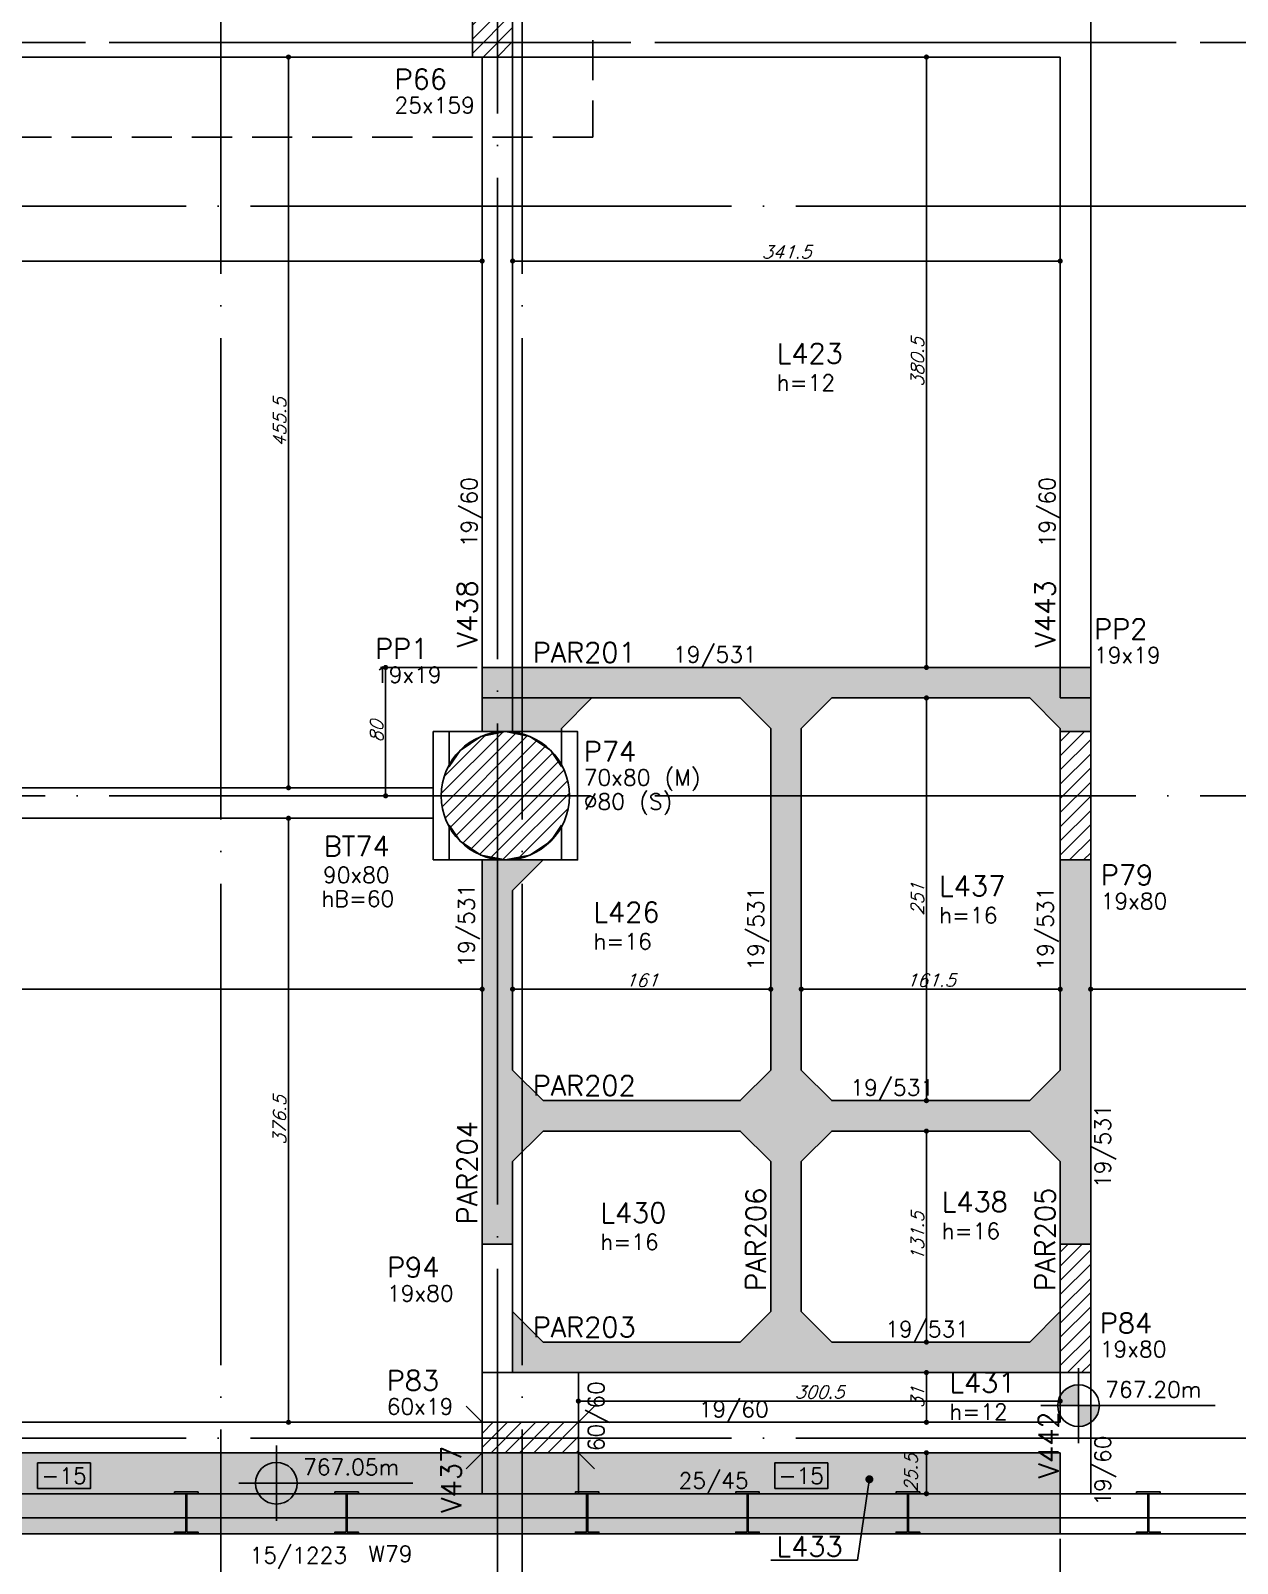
# Model space of a CAD drawing. Header units: millimetres. Extents: x -4122 to 5523, y -2094 to 2406.
# Drawn here: x 1939 to 2691, y -963 to -8 of the extents above; entities that cross this region are included whole.
import ezdxf
from ezdxf import colors
from ezdxf.entities.mleader import LeaderData, LeaderLine
from ezdxf.enums import TextEntityAlignment as Align
from ezdxf.math import Vec2, Vec3

# ---------------------------------------------------------------- set-up
doc = ezdxf.new("R2010")
doc.units = ezdxf.units.MM
doc.header["$LTSCALE"] = 50
doc.linetypes.add('DASHED', pattern=[0.75, 0.5, -0.25])
doc.linetypes.add('EIXO', pattern=[6.8, 6, -0.4, 0, -0.4])
for name, color, linetype in [('F-AUX-RED', 1, 'Continuous'), ('F-BLOCOS', 3, 'Continuous'), ('F-BLOCOS-DIM', 2, 'Continuous'), ('F-BLOCOS-NOME', 3, 'Continuous'), ('F-COTAS', 106, 'Continuous'), ('F-EIXO', 12, 'EIXO'), ('F-LAJES-DIM', 2, 'Continuous'), ('F-LAJES-NOME', 4, 'Continuous'), ('F-NÍVEL-PLANTA', 2, 'Continuous'), ('F-PARC-DIM', 2, 'Continuous'), ('F-PERFIL - W310x52', 4, 'Continuous'), ('F-PERFIL- W250x38.5', 4, 'Continuous'), ('F-PILARES-DIM', 172, 'Continuous'), ('F-PILARES-HACH', 174, 'Continuous'), ('F-PILARES-M', 170, 'Continuous'), ('F-PILARES-N', 170, 'Continuous'), ('F-PILARES-NASCE', 4, 'Continuous'), ('F-PILARES-NOME', 170, 'Continuous'), ('F-PILARES-S', 170, 'Continuous'), ('F-PILARES-V', 170, 'Continuous'), ('F-SOLIDO-VIGAS', 252, 'Continuous'), ('F-TEXTO', 6, 'Continuous'), ('F-VIGAS', 3, 'Continuous'), ('F-VIGAS-DIM', 2, 'Continuous'), ('F-VIGAS-NOME', 4, 'Continuous')]:
    doc.layers.add(name, color=color, linetype=linetype)
doc.layers.add('F-DESNIVEL-5', color=7, linetype='Continuous', true_color=0xadd6ff)
doc.styles.add('CP-TEXT-INCL', font='simplex.shx', dxfattribs={"oblique": 20})
doc.styles.add('MCP', font='simplex.shx')
doc.styles.add('ROMANS', font='simplex.shx')
doc.styles.get("Standard").update_dxf_attribs({"font": 'txt.shx'})
doc.dimstyles.new('CP-COTAS-50', dxfattribs={"dimscale": 0.64, "dimtxt": 12.5, "dimasz": 5, "dimexe": 5, "dimexo": 5, "dimgap": 2.5, "dimtad": 1, "dimdec": 1, "dimdsep": 46, "dimtxsty": 'CP-TEXT-INCL', "dimblk1": 'DOT', "dimblk2": 'DOT', "dimsah": 1, "dimcen": 9, "dimclrd": 256, "dimclre": 256, "dimclrt": 256, "dimadec": 0, "dimazin": 0, "dimtfac": 1, "dimtdec": 1, "dimtmove": 2, "dimatfit": 3, "dimldrblk": 'DOT', "dimfxl": 0, "dimtolj": 1, "dimarcsym": 0})
pattern_1 = [(45, (0, 0), (-4.419417, 4.419417), [])]

# ---------------------------------------------------------------- blocks, each defined once
blk = doc.blocks.new('*U26')
at = {"layer": 'F-EIXO'}
blk.add_line((0, 0), (7397, 0), dxfattribs=at)
at = {"layer": 'F-TEXTO', "style": 'ROMANS'}
blk.add_attdef('EIXO', text='', height=17.5, dxfattribs=at).set_placement((-28.2072, 0), align=Align.MIDDLE_CENTER)
blk = doc.blocks.new('*U32')
at = {"layer": 'F-EIXO'}
blk.add_line((0, 0), (7484.954, 0), dxfattribs=at)
at = {"layer": 'F-TEXTO', "style": 'ROMANS'}
blk.add_attdef('EIXO', text='', height=17.5, dxfattribs=at).set_placement((-28.2072, 0), align=Align.MIDDLE_CENTER)
blk = doc.blocks.new('*U34')
at = {"layer": 'F-EIXO'}
blk.add_line((0, 0), (0, -3377.88), dxfattribs=at)
at = {"layer": 'F-TEXTO', "style": 'ROMANS'}
blk.add_attdef('EIXO', text='', height=17.5, rotation=360, dxfattribs=at).set_placement((0, 28.21), align=Align.MIDDLE_CENTER)
blk = doc.blocks.new('*U30')
at = {"layer": 'F-EIXO'}
blk.add_line((0, 0), (0, -3477.88), dxfattribs=at)
at = {"layer": 'F-TEXTO', "style": 'ROMANS'}
blk.add_attdef('EIXO', text='', height=17.5, rotation=360, dxfattribs=at).set_placement((0, 28.21), align=Align.MIDDLE_CENTER)
blk = doc.blocks.new('_DOT')
at = {"color": 0, "linetype": 'ByBlock'}
blk.add_line((-0.5, 0), (-1, 0), dxfattribs=at)
at = {"color": 0, "linetype": 'ByBlock', "const_width": 0.5}
blk.add_lwpolyline([(-0.25, 0, 1), (0.25, 0, 1)], format="xyb", close=True, dxfattribs=at)
blk = doc.blocks.new('*D55')
at = {"layer": 'DEFPOINTS', "color": 0, "linetype": 'Continuous', "transparency": 16777216}
for p in [(3268.5, -944.5), (741.5, -1374.5), (3268.5, -1512.87)]:
    blk.add_point(p, dxfattribs=at)
at = {"layer": 'F-COTAS', "linetype": 'Continuous', "lineweight": -2, "transparency": 16777216}
for p, q in [((3268.5, -947.7), (3268.5, -1516.07)), ((741.5, -1377.7), (741.5, -1516.07)), ((744.7, -1512.87), (3265.3, -1512.87))]:
    blk.add_line(p, q, dxfattribs=at)
at = {"layer": 'F-COTAS', "linetype": 'Continuous', "lineweight": -2, "transparency": 16777216, "xscale": 3.2, "yscale": 3.2, "zscale": 3.2, "rotation": 180}
blk.add_blockref('_DOT', (741.5, -1512.87), dxfattribs=at)
at = {"layer": 'F-COTAS', "linetype": 'Continuous', "lineweight": -2, "transparency": 16777216, "xscale": 3.2, "yscale": 3.2, "zscale": 3.2}
blk.add_blockref('_DOT', (3268.5, -1512.87), dxfattribs=at)
at = {"layer": 'F-COTAS', "linetype": 'Continuous', "transparency": 16777216, "insert": (2005, -1507.27), "char_height": 8, "attachment_point": 5, "style": 'CP-TEXT-INCL'}
blk.add_mtext('\\A1;2527', dxfattribs=at)
blk = doc.blocks.new('*U19')
at = {"layer": 'F-VIGAS-DIM', "color": 1}
blk.add_lwpolyline([(0, 0), (33, 0), (33, 16), (0, 16)], close=True, dxfattribs=at)
at = {"layer": 'F-VIGAS-DIM', "style": 'MCP'}
blk.add_attdef('DIM', text='', height=10, dxfattribs=at).set_placement((16.5, 8), align=Align.MIDDLE_CENTER)
blk = doc.blocks.new('*D219')
at = {"layer": 'DEFPOINTS', "color": 0, "transparency": 16777216}
for p in [(3249.5, -605.03), (2600, -613.1), (3249.5, -613.1)]:
    blk.add_point(p, dxfattribs=at)
at = {"layer": 'F-COTAS', "lineweight": -2, "transparency": 16777216}
for p, q in [((2600, -609.9), (2600, -601.83)), ((3249.5, -609.9), (3249.5, -601.83)), ((2603.2, -605.03), (3246.3, -605.03))]:
    blk.add_line(p, q, dxfattribs=at)
at = {"layer": 'F-COTAS', "lineweight": -2, "transparency": 16777216, "xscale": 3.2, "yscale": 3.2, "zscale": 3.2, "rotation": 180}
blk.add_blockref('_DOT', (2600, -605.03), dxfattribs=at)
at = {"layer": 'F-COTAS', "lineweight": -2, "transparency": 16777216, "xscale": 3.2, "yscale": 3.2, "zscale": 3.2}
blk.add_blockref('_DOT', (3249.5, -605.03), dxfattribs=at)
at = {"layer": 'F-COTAS', "transparency": 16777216, "insert": (2924.75, -599.43), "char_height": 8, "attachment_point": 5, "style": 'CP-TEXT-INCL'}
blk.add_mtext('\\A1;649.5', dxfattribs=at)
blk = doc.blocks.new('*D220')
at = {"layer": 'DEFPOINTS', "color": 0, "transparency": 16777216}
for p in [(2581, -605.03), (2419.5, -622.22), (2581, -622.22)]:
    blk.add_point(p, dxfattribs=at)
at = {"layer": 'F-COTAS', "lineweight": -2, "transparency": 16777216}
for p, q in [((2419.5, -619.02), (2419.5, -601.83)), ((2581, -619.02), (2581, -601.83)), ((2422.7, -605.03), (2577.8, -605.03))]:
    blk.add_line(p, q, dxfattribs=at)
at = {"layer": 'F-COTAS', "lineweight": -2, "transparency": 16777216, "xscale": 3.2, "yscale": 3.2, "zscale": 3.2, "rotation": 180}
blk.add_blockref('_DOT', (2419.5, -605.03), dxfattribs=at)
at = {"layer": 'F-COTAS', "lineweight": -2, "transparency": 16777216, "xscale": 3.2, "yscale": 3.2, "zscale": 3.2}
blk.add_blockref('_DOT', (2581, -605.03), dxfattribs=at)
at = {"layer": 'F-COTAS', "transparency": 16777216, "insert": (2500.25, -599.43), "char_height": 8, "attachment_point": 5, "style": 'CP-TEXT-INCL'}
blk.add_mtext('\\A1;161.5', dxfattribs=at)
blk = doc.blocks.new('*D221')
at = {"layer": 'DEFPOINTS', "color": 0, "transparency": 16777216}
for p in [(2400.5, -605.03), (2239.5, -621.02), (2400.5, -621.02)]:
    blk.add_point(p, dxfattribs=at)
at = {"layer": 'F-COTAS', "lineweight": -2, "transparency": 16777216}
for p, q in [((2239.5, -617.82), (2239.5, -601.83)), ((2400.5, -617.82), (2400.5, -601.83)), ((2242.7, -605.03), (2397.3, -605.03))]:
    blk.add_line(p, q, dxfattribs=at)
at = {"layer": 'F-COTAS', "lineweight": -2, "transparency": 16777216, "xscale": 3.2, "yscale": 3.2, "zscale": 3.2, "rotation": 180}
blk.add_blockref('_DOT', (2239.5, -605.03), dxfattribs=at)
at = {"layer": 'F-COTAS', "lineweight": -2, "transparency": 16777216, "xscale": 3.2, "yscale": 3.2, "zscale": 3.2}
blk.add_blockref('_DOT', (2400.5, -605.03), dxfattribs=at)
at = {"layer": 'F-COTAS', "transparency": 16777216, "insert": (2320, -599.43), "char_height": 8, "attachment_point": 5, "style": 'CP-TEXT-INCL'}
blk.add_mtext('\\A1;161', dxfattribs=at)
blk = doc.blocks.new('*D222')
at = {"layer": 'DEFPOINTS', "color": 0, "transparency": 16777216}
for p in [(1514, -592.66), (2220.5, -592.66), (2220.5, -605.03)]:
    blk.add_point(p, dxfattribs=at)
at = {"layer": 'F-COTAS', "lineweight": -2, "transparency": 16777216}
for p, q in [((1514, -595.86), (1514, -608.23)), ((2220.5, -595.86), (2220.5, -608.23)), ((1517.2, -605.03), (2217.3, -605.03))]:
    blk.add_line(p, q, dxfattribs=at)
at = {"layer": 'F-COTAS', "lineweight": -2, "transparency": 16777216, "xscale": 3.2, "yscale": 3.2, "zscale": 3.2, "rotation": 180}
blk.add_blockref('_DOT', (1514, -605.03), dxfattribs=at)
at = {"layer": 'F-COTAS', "lineweight": -2, "transparency": 16777216, "xscale": 3.2, "yscale": 3.2, "zscale": 3.2}
blk.add_blockref('_DOT', (2220.5, -605.03), dxfattribs=at)
at = {"layer": 'F-COTAS', "transparency": 16777216, "insert": (1867.25, -599.43), "char_height": 8, "attachment_point": 5, "style": 'CP-TEXT-INCL'}
blk.add_mtext('\\A1;706.5', dxfattribs=at)
blk = doc.blocks.new('*D245')
at = {"layer": 'DEFPOINTS', "color": 0, "transparency": 16777216}
for p in [(2497.56, -24), (2527.96, -24), (2527.96, -404.5)]:
    blk.add_point(p, dxfattribs=at)
at = {"layer": 'F-COTAS', "lineweight": -2, "transparency": 16777216}
for p, q in [((2524.76, -24), (2494.36, -24)), ((2497.56, -401.3), (2497.56, -27.2)), ((2524.76, -404.5), (2494.36, -404.5))]:
    blk.add_line(p, q, dxfattribs=at)
at = {"layer": 'F-COTAS', "lineweight": -2, "transparency": 16777216, "xscale": 3.2, "yscale": 3.2, "zscale": 3.2}
for p, rotation in [((2497.56, -24), 90), ((2497.56, -404.5), 270)]:
    blk.add_blockref('_DOT', p, dxfattribs=dict(at, rotation=rotation))
at = {"layer": 'F-COTAS', "transparency": 16777216, "insert": (2491.96, -214.25), "char_height": 8, "attachment_point": 5, "rotation": 90, "style": 'CP-TEXT-INCL'}
blk.add_mtext('\\A1;380.5', dxfattribs=at)
blk = doc.blocks.new('*D246')
at = {"layer": 'DEFPOINTS', "color": 0, "transparency": 16777216}
for p in [(2497.56, -423.5), (2512.73, -423.5), (2512.73, -674.5)]:
    blk.add_point(p, dxfattribs=at)
at = {"layer": 'F-COTAS', "lineweight": -2, "transparency": 16777216}
for p, q in [((2509.53, -423.5), (2494.36, -423.5)), ((2497.56, -671.3), (2497.56, -426.7)), ((2509.53, -674.5), (2494.36, -674.5))]:
    blk.add_line(p, q, dxfattribs=at)
at = {"layer": 'F-COTAS', "lineweight": -2, "transparency": 16777216, "xscale": 3.2, "yscale": 3.2, "zscale": 3.2}
for p, rotation in [((2497.56, -423.5), 90), ((2497.56, -674.5), 270)]:
    blk.add_blockref('_DOT', p, dxfattribs=dict(at, rotation=rotation))
at = {"layer": 'F-COTAS', "transparency": 16777216, "insert": (2491.96, -549), "char_height": 8, "attachment_point": 5, "rotation": 90, "style": 'CP-TEXT-INCL'}
blk.add_mtext('\\A1;251', dxfattribs=at)
blk = doc.blocks.new('*D247')
at = {"layer": 'DEFPOINTS', "color": 0, "transparency": 16777216}
for p in [(2469.45, -693.5), (2469.45, -825), (2497.56, -825)]:
    blk.add_point(p, dxfattribs=at)
at = {"layer": 'F-COTAS', "lineweight": -2, "transparency": 16777216}
for p, q in [((2472.65, -693.5), (2500.76, -693.5)), ((2497.56, -696.7), (2497.56, -821.8)), ((2472.65, -825), (2500.76, -825))]:
    blk.add_line(p, q, dxfattribs=at)
at = {"layer": 'F-COTAS', "lineweight": -2, "transparency": 16777216, "xscale": 3.2, "yscale": 3.2, "zscale": 3.2}
for p, rotation in [((2497.56, -693.5), 90), ((2497.56, -825), 270)]:
    blk.add_blockref('_DOT', p, dxfattribs=dict(at, rotation=rotation))
at = {"layer": 'F-COTAS', "transparency": 16777216, "insert": (2491.96, -759.25), "char_height": 8, "attachment_point": 5, "rotation": 90, "style": 'CP-TEXT-INCL'}
blk.add_mtext('\\A1;131.5', dxfattribs=at)
blk = doc.blocks.new('*D248')
at = {"layer": 'DEFPOINTS', "color": 0, "transparency": 16777216}
for p in [(2581, -151.15), (2239.5, -155.53), (2581, -164.92)]:
    blk.add_point(p, dxfattribs=at)
at = {"layer": 'F-COTAS', "lineweight": -2, "transparency": 16777216}
for p, q in [((2239.5, -152.33), (2239.5, -147.95)), ((2242.7, -151.15), (2577.8, -151.15)), ((2581, -161.72), (2581, -147.95))]:
    blk.add_line(p, q, dxfattribs=at)
at = {"layer": 'F-COTAS', "lineweight": -2, "transparency": 16777216, "xscale": 3.2, "yscale": 3.2, "zscale": 3.2, "rotation": 180}
blk.add_blockref('_DOT', (2239.5, -151.15), dxfattribs=at)
at = {"layer": 'F-COTAS', "lineweight": -2, "transparency": 16777216, "xscale": 3.2, "yscale": 3.2, "zscale": 3.2}
blk.add_blockref('_DOT', (2581, -151.15), dxfattribs=at)
at = {"layer": 'F-COTAS', "transparency": 16777216, "insert": (2410.25, -145.55), "char_height": 8, "attachment_point": 5, "style": 'CP-TEXT-INCL'}
blk.add_mtext('\\A1;341.5', dxfattribs=at)
blk = doc.blocks.new('*D249')
at = {"layer": 'DEFPOINTS', "color": 0, "transparency": 16777216}
for p in [(1514, -151.15), (1514, -151.15), (2220.5, -151.15)]:
    blk.add_point(p, dxfattribs=at)
at = {"layer": 'F-COTAS', "lineweight": -2, "transparency": 16777216}
blk.add_line((2217.3, -151.15), (1517.2, -151.15), dxfattribs=at)
at = {"layer": 'F-COTAS', "lineweight": -2, "transparency": 16777216, "xscale": 3.2, "yscale": 3.2, "zscale": 3.2, "rotation": 180}
blk.add_blockref('_DOT', (1514, -151.15), dxfattribs=at)
at = {"layer": 'F-COTAS', "lineweight": -2, "transparency": 16777216, "xscale": 3.2, "yscale": 3.2, "zscale": 3.2}
blk.add_blockref('_DOT', (2220.5, -151.15), dxfattribs=at)
at = {"layer": 'F-COTAS', "transparency": 16777216, "insert": (1867.25, -145.55), "char_height": 8, "attachment_point": 5, "style": 'CP-TEXT-INCL'}
blk.add_mtext('\\A1;706.5', dxfattribs=at)
blk = doc.blocks.new('*D256')
at = {"layer": 'DEFPOINTS', "color": 0, "transparency": 16777216}
for p in [(2510.88, -844), (2497.56, -875), (2510.88, -875)]:
    blk.add_point(p, dxfattribs=at)
at = {"layer": 'F-COTAS', "lineweight": -2, "transparency": 16777216}
for p, q in [((2507.68, -844), (2494.36, -844)), ((2497.56, -847.2), (2497.56, -871.8)), ((2507.68, -875), (2494.36, -875))]:
    blk.add_line(p, q, dxfattribs=at)
at = {"layer": 'F-COTAS', "lineweight": -2, "transparency": 16777216, "xscale": 3.2, "yscale": 3.2, "zscale": 3.2}
for p, rotation in [((2497.56, -844), 90), ((2497.56, -875), 270)]:
    blk.add_blockref('_DOT', p, dxfattribs=dict(at, rotation=rotation))
at = {"layer": 'F-COTAS', "transparency": 16777216, "insert": (2491.96, -859.5), "char_height": 8, "attachment_point": 5, "rotation": 90, "style": 'CP-TEXT-INCL'}
blk.add_mtext('\\A1;31', dxfattribs=at)
blk = doc.blocks.new('*D257')
at = {"layer": 'DEFPOINTS', "color": 0, "transparency": 16777216}
for p in [(2280.5, -859.5), (2581, -859.5), (2581, -861.8)]:
    blk.add_point(p, dxfattribs=at)
at = {"layer": 'F-COTAS', "lineweight": -2, "transparency": 16777216}
for p, q in [((2280.5, -862.7), (2280.5, -865)), ((2283.7, -861.8), (2577.8, -861.8)), ((2581, -862.7), (2581, -865))]:
    blk.add_line(p, q, dxfattribs=at)
at = {"layer": 'F-COTAS', "lineweight": -2, "transparency": 16777216, "xscale": 3.2, "yscale": 3.2, "zscale": 3.2, "rotation": 180}
blk.add_blockref('_DOT', (2280.5, -861.8), dxfattribs=at)
at = {"layer": 'F-COTAS', "lineweight": -2, "transparency": 16777216, "xscale": 3.2, "yscale": 3.2, "zscale": 3.2}
blk.add_blockref('_DOT', (2581, -861.8), dxfattribs=at)
at = {"layer": 'F-COTAS', "transparency": 16777216, "insert": (2430.75, -856.2), "char_height": 8, "attachment_point": 5, "style": 'CP-TEXT-INCL'}
blk.add_mtext('\\A1;300.5', dxfattribs=at)
blk = doc.blocks.new('*D258')
at = {"layer": 'DEFPOINTS', "color": 0, "transparency": 16777216}
for p in [(2497.56, -894), (2501.73, -894), (2501.73, -919.5)]:
    blk.add_point(p, dxfattribs=at)
at = {"layer": 'F-COTAS', "lineweight": -2, "transparency": 16777216}
for p, q in [((2498.53, -894), (2494.36, -894)), ((2497.56, -916.3), (2497.56, -897.2)), ((2498.53, -919.5), (2494.36, -919.5))]:
    blk.add_line(p, q, dxfattribs=at)
at = {"layer": 'F-COTAS', "lineweight": -2, "transparency": 16777216, "xscale": 3.2, "yscale": 3.2, "zscale": 3.2}
for p, rotation in [((2497.56, -894), 90), ((2497.56, -919.5), 270)]:
    blk.add_blockref('_DOT', p, dxfattribs=dict(at, rotation=rotation))
at = {"layer": 'F-COTAS', "transparency": 16777216, "insert": (2487.96, -906.75), "char_height": 8, "attachment_point": 5, "rotation": 90, "style": 'CP-TEXT-INCL'}
blk.add_mtext('\\A1;25.5', dxfattribs=at)
blk = doc.blocks.new('*D324')
at = {"layer": 'DEFPOINTS', "color": 0, "transparency": 16777216}
for p in [(2160.29, -404.5), (2220.5, -404.5), (2180.18, -484.5)]:
    blk.add_point(p, dxfattribs=at)
at = {"layer": 'F-COTAS', "lineweight": -2, "transparency": 16777216}
for p, q in [((2217.3, -404.5), (2157.09, -404.5)), ((2160.29, -481.3), (2160.29, -407.7)), ((2176.98, -484.5), (2157.09, -484.5))]:
    blk.add_line(p, q, dxfattribs=at)
at = {"layer": 'F-COTAS', "lineweight": -2, "transparency": 16777216, "xscale": 3.2, "yscale": 3.2, "zscale": 3.2}
for p, rotation in [((2160.29, -404.5), 90), ((2160.29, -484.5), 270)]:
    blk.add_blockref('_DOT', p, dxfattribs=dict(at, rotation=rotation))
at = {"layer": 'F-COTAS', "transparency": 16777216, "insert": (2154.69, -444.5), "char_height": 8, "attachment_point": 5, "rotation": 90, "style": 'CP-TEXT-INCL'}
blk.add_mtext('\\A1;80', dxfattribs=at)
blk = doc.blocks.new('*D327')
at = {"layer": 'DEFPOINTS', "color": 0, "transparency": 16777216}
for p in [(2099.74, -24), (2126.9, -24), (2123.42, -479.5)]:
    blk.add_point(p, dxfattribs=at)
at = {"layer": 'F-COTAS', "lineweight": -2, "transparency": 16777216}
for p, q in [((2123.7, -24), (2096.54, -24)), ((2099.74, -476.3), (2099.74, -27.2)), ((2120.22, -479.5), (2096.54, -479.5))]:
    blk.add_line(p, q, dxfattribs=at)
at = {"layer": 'F-COTAS', "lineweight": -2, "transparency": 16777216, "xscale": 3.2, "yscale": 3.2, "zscale": 3.2}
for p, rotation in [((2099.74, -24), 90), ((2099.74, -479.5), 270)]:
    blk.add_blockref('_DOT', p, dxfattribs=dict(at, rotation=rotation))
at = {"layer": 'F-COTAS', "transparency": 16777216, "insert": (2094.14, -251.75), "char_height": 8, "attachment_point": 5, "rotation": 90, "style": 'CP-TEXT-INCL'}
blk.add_mtext('\\A1;455.5', dxfattribs=at)
blk = doc.blocks.new('*D328')
at = {"layer": 'DEFPOINTS', "color": 0, "transparency": 16777216}
for p in [(2091.3, -498.5), (2099.74, -498.5), (2091.3, -875)]:
    blk.add_point(p, dxfattribs=at)
at = {"layer": 'F-COTAS', "lineweight": -2, "transparency": 16777216}
for p, q in [((2094.5, -498.5), (2102.94, -498.5)), ((2099.74, -871.8), (2099.74, -501.7)), ((2094.5, -875), (2102.94, -875))]:
    blk.add_line(p, q, dxfattribs=at)
at = {"layer": 'F-COTAS', "lineweight": -2, "transparency": 16777216, "xscale": 3.2, "yscale": 3.2, "zscale": 3.2}
for p, rotation in [((2099.74, -498.5), 90), ((2099.74, -875), 270)]:
    blk.add_blockref('_DOT', p, dxfattribs=dict(at, rotation=rotation))
at = {"layer": 'F-COTAS', "transparency": 16777216, "insert": (2094.14, -686.75), "char_height": 8, "attachment_point": 5, "rotation": 90, "style": 'CP-TEXT-INCL'}
blk.add_mtext('\\A1;376.5', dxfattribs=at)
blk = doc.blocks.new('A$C44D756D9')
at = {"layer": 'F-PERFIL- W250x38.5', "linetype": 'Continuous'}
for points in [[(5368.35, -2434.09), (5353.65, -2434.09), (5353.65, -2432.97), (5360.67, -2432.97), (5360.67, -2409.01), (5353.65, -2409.01), (5353.65, -2407.89), (5368.35, -2407.89), (5368.35, -2409.01), (5361.33, -2409.01), (5361.33, -2432.97), (5368.35, -2432.97)], [(5468.35, -2434.09), (5453.65, -2434.09), (5453.65, -2432.97), (5460.67, -2432.97), (5460.67, -2409.01), (5453.65, -2409.01), (5453.65, -2407.89), (5468.35, -2407.89), (5468.35, -2409.01), (5461.33, -2409.01), (5461.33, -2432.97), (5468.35, -2432.97)], [(5618.35, -2434.09), (5603.65, -2434.09), (5603.65, -2432.97), (5610.67, -2432.97), (5610.67, -2409.01), (5603.65, -2409.01), (5603.65, -2407.89), (5618.35, -2407.89), (5618.35, -2409.01), (5611.33, -2409.01), (5611.33, -2432.97), (5618.35, -2432.97)], [(5718.35, -2434.09), (5703.65, -2434.09), (5703.65, -2432.97), (5710.67, -2432.97), (5710.67, -2409.01), (5703.65, -2409.01), (5703.65, -2407.89), (5718.35, -2407.89), (5718.35, -2409.01), (5711.33, -2409.01), (5711.33, -2432.97), (5718.35, -2432.97)], [(5818.35, -2434.09), (5803.65, -2434.09), (5803.65, -2432.97), (5810.67, -2432.97), (5810.67, -2409.01), (5803.65, -2409.01), (5803.65, -2407.89), (5818.35, -2407.89), (5818.35, -2409.01), (5811.33, -2409.01), (5811.33, -2432.97), (5818.35, -2432.97)], [(5968.35, -2434.09), (5953.65, -2434.09), (5953.65, -2432.97), (5960.67, -2432.97), (5960.67, -2409.01), (5953.65, -2409.01), (5953.65, -2407.89), (5968.35, -2407.89), (5968.35, -2409.01), (5961.33, -2409.01), (5961.33, -2432.97), (5968.35, -2432.97)]]:
    blk.add_lwpolyline(points, close=True, dxfattribs=at)
at = {"layer": 'F-PILARES-NOME'}
blk.add_text('W79', height=10, dxfattribs=at).set_placement((5474.62, -2451.52))
blk = doc.blocks.new('Nível - Planta')
at = {"layer": 'F-NÍVEL-PLANTA'}
h = blk.add_hatch(color=71, dxfattribs=at)
h.paths.add_polyline_path([(0, 0), (0, 0.26, 0.414214), (-0.26, 0)])
h.paths.add_polyline_path([(0.26, 0), (0, 0), (0, -0.26, 0.414214)])
for p, q in [((0, -0.469), (0, 0.469)), ((-0.469, 0), (1.704, 0))]:
    blk.add_line(p, q, dxfattribs=at)
blk.add_circle((0, 0), 0.26, dxfattribs=at)
at = {"layer": 'F-TEXTO', "color": 3, "style": 'MCP'}
blk.add_attdef('NÍVEL', (0.333, 0.102), '', height=0.2, dxfattribs=at)
blk = doc.blocks.new('*D376')
at = {"layer": 'DEFPOINTS', "color": 0, "transparency": 16777216}
for p in [(2581, -944.5), (3242.45, -944.5), (3242.45, -995.08)]:
    blk.add_point(p, dxfattribs=at)
at = {"layer": 'F-COTAS', "lineweight": -2, "transparency": 16777216}
for p, q in [((2581, -947.7), (2581, -998.28)), ((3242.45, -947.7), (3242.45, -998.28)), ((2584.2, -995.08), (3239.25, -995.08))]:
    blk.add_line(p, q, dxfattribs=at)
at = {"layer": 'F-COTAS', "lineweight": -2, "transparency": 16777216, "xscale": 3.2, "yscale": 3.2, "zscale": 3.2, "rotation": 180}
blk.add_blockref('_DOT', (2581, -995.08), dxfattribs=at)
at = {"layer": 'F-COTAS', "lineweight": -2, "transparency": 16777216, "xscale": 3.2, "yscale": 3.2, "zscale": 3.2}
blk.add_blockref('_DOT', (3242.45, -995.08), dxfattribs=at)
at = {"layer": 'F-COTAS', "transparency": 16777216, "insert": (2911.72, -989.48), "char_height": 8, "attachment_point": 5, "style": 'CP-TEXT-INCL'}
blk.add_mtext('\\A1;661.5', dxfattribs=at)

msp = doc.modelspace()

# ---------------------------------------------------------------- hatches: boundary and pattern name
at = {"layer": 'F-DESNIVEL-5', "linetype": 'Continuous'}
h = msp.add_hatch(color=256, dxfattribs=at)
h.dxf.hatch_style = 1
h.paths.add_polyline_path([(2581, -919.5), (1780.632, -919.5), (1544.382, -949.5), (1286.33, -949.5), (1286.33, -968.5), (1286.33, -974.5), (1545.963, -974.5), (1782.213, -944.5), (2581, -944.5)])
at = {"layer": 'F-PILARES-HACH', "linetype": 'Continuous'}
h = msp.add_hatch(dxfattribs=at)
h.set_pattern_fill('ANSI31', color=256, scale=50, style=0)
h.set_pattern_definition(pattern_1)
h.paths.add_polyline_path([(2214.5, -24), (2239.5, -24), (2239.5, 135), (2214.5, 135)], flags=16)
h = msp.add_hatch(dxfattribs=at)
h.set_pattern_fill('ANSI31', color=256, scale=50)
h.set_pattern_definition(pattern_1)
edge = h.paths.add_edge_path()
edge.add_arc((2235, -484.5), 40, 0, 360)
h = msp.add_hatch(dxfattribs=at)
h.set_pattern_fill('ANSI31', color=256, scale=50, style=0)
h.set_pattern_definition(pattern_1)
h.paths.add_polyline_path([(2581, -524.5), (2600, -524.5), (2600, -444.5), (2581, -444.5)], flags=16)
h = msp.add_hatch(dxfattribs=at)
h.set_pattern_fill('ANSI31', color=256, scale=50, style=0)
h.set_pattern_definition(pattern_1)
h.paths.add_polyline_path([(2581, -844), (2600, -844), (2600, -764), (2581, -764)], flags=16)
h = msp.add_hatch(dxfattribs=at)
h.set_pattern_fill('ANSI31', color=256, scale=50, style=0)
h.set_pattern_definition(pattern_1)
h.paths.add_polyline_path([(2220.5, -894), (2280.5, -894), (2280.5, -875), (2220.5, -875)], flags=16)
at = {"layer": 'F-SOLIDO-VIGAS', "linetype": 'Continuous'}
h = msp.add_hatch(color=256, dxfattribs=at)
h.dxf.hatch_style = 1
h.paths.add_polyline_path([(2220.5, -404.5), (2220.5, -444.5), (2239.5, -444.5), (2239.5, -423.5), (2562, -423.5), (2581, -442.5), (2581, -444.5), (2600, -444.5), (2600, -404.5)])
at = {"layer": 'F-SOLIDO-VIGAS'}
h = msp.add_hatch(color=256, dxfattribs=at)
h.dxf.hatch_style = 1
h.paths.add_polyline_path([(2581, -806), (2562, -825), (2438.5, -825), (2419.5, -806), (2419.5, -712.5), (2438.5, -693.5), (2562, -693.5), (2581, -712.5), (2581, -764), (2600, -764), (2600, -684), (2600, -524.5), (2581, -524.5), (2581, -655.5), (2562, -674.5), (2438.5, -674.5), (2419.5, -655.5), (2419.5, -442.5), (2438.5, -423.5), (2562, -423.5), (2581, -442.5), (2581, -444.5), (2600, -444.5), (2600, -404.5), (2220.5, -404.5), (2220.5, -444.5), (2239.5, -444.5), (2239.5, -423.5), (2381.5, -423.5), (2400.5, -442.5), (2400.5, -655.5), (2381.5, -674.5), (2258.5, -674.5), (2239.5, -655.5), (2239.5, -543.5), (2258.5, -524.5), (2220.5, -524.5), (2220.5, -684), (2220.5, -764), (2239.5, -764), (2239.5, -712.5), (2258.5, -693.5), (2381.5, -693.5), (2400.5, -712.5), (2400.5, -806), (2381.5, -825), (2258.5, -825), (2239.5, -806), (2239.5, -844), (2581, -844)])
at = {"layer": 'F-SOLIDO-VIGAS', "linetype": 'Continuous'}
h = msp.add_hatch(color=256, dxfattribs=at)
h.dxf.hatch_style = 1
h.paths.add_polyline_path([(2270, -444.5), (2270, -442.5), (2289, -423.5), (2239.5, -423.5), (2239.5, -444.5)], flags=17)

# ---------------------------------------------------------------- linework, layer by layer
at = {"layer": 'F-AUX-RED', "color": 4, "linetype": 'DASHED'}
msp.add_lwpolyline([(1445, -74), (1445, 324), (2289.5, 324), (2289.5, -74), (1445, -74)], dxfattribs=at)
at = {"layer": 'F-BLOCOS', "color": 2, "linetype": 'Continuous'}
msp.add_lwpolyline([(2190, -524.5), (2280, -524.5), (2280, -444.5), (2190, -444.5), (2190, -524.5)], dxfattribs=at)
msp.add_lwpolyline([(2190, -524.5), (2280, -524.5), (2280, -444.5), (2190, -444.5), (2190, -524.5)], dxfattribs=at)
msp.add_lwpolyline([(2190, -524.5), (2280, -524.5), (2280, -444.5), (2190, -444.5), (2190, -524.5)], dxfattribs=at)
msp.add_lwpolyline([(2190, -524.5), (2280, -524.5), (2280, -444.5), (2190, -444.5), (2190, -524.5)], dxfattribs=at)
at = {"layer": 'F-DESNIVEL-5', "linetype": 'Continuous'}
for points in [[(1514, -894), (1820.75, -919.5), (2200.5, -919.5)], [(1514, -894), (2200.5, -919.5), (1514, -894)], [(1514, -894), (2200.5, -919.5), (2220.5, -919.5)], [(1514, -894), (2220.5, -919.5), (1514, -894)], [(1514, -894), (2220.5, -919.5), (2220.5, -894)], [(1514, -894), (2220.5, -894), (1514, -894)], [(2280.5, -894), (2220.5, -894), (2220.5, -919.4)], [(2280.5, -894), (2220.5, -919.4), (2280.5, -919.4)], [(2280.5, -894), (2280.5, -919.4), (2280.5, -894)], [(2280.5, -894), (2280.5, -919.5), (2560.5, -919.5)], [(2280.5, -894), (2560.5, -919.5), (2280.5, -894)], [(2280.5, -894), (2560.5, -919.5), (2581, -919.5)], [(2280.5, -894), (2581, -919.5), (2280.5, -894)], [(2280.5, -894), (2581, -919.5), (2581, -894)], [(2280.5, -894), (2581, -894), (2280.5, -894)]]:
    msp.add_solid(points, dxfattribs=at)
at = {"layer": 'F-EIXO'}
msp.add_line((-3768.53, -15), (3691.239, -15), dxfattribs=at)
at = {"layer": 'F-PILARES-M', "linetype": 'Continuous'}
for points in [[(2220.5, -423.5), (2239.5, -423.5), (2239.5, -404.5), (2220.5, -404.5), (2220.5, -423.5)], [(2581, -423.5), (2600, -423.5), (2600, -404.5), (2581, -404.5), (2581, -423.5)], [(2235, -444.5), (2200, -444.5), (2200, -466.267), (2206.716, -456.216), (2219.693, -447.545), (2235, -444.5)], [(2270, -444.5), (2235, -444.5), (2250.307, -447.545), (2263.284, -456.216), (2270, -466.267), (2270, -444.5)], [(2200, -502.733), (2200, -524.5), (2235, -524.5), (2219.693, -521.455), (2206.716, -512.784), (2200, -502.733)], [(2270, -502.733), (2263.284, -512.784), (2250.307, -521.455), (2235, -524.5), (2270, -524.5), (2270, -502.733)], [(2220.5, -844), (2239.5, -844), (2239.5, -764), (2220.5, -764), (2220.5, -844)]]:
    msp.add_lwpolyline(points, dxfattribs=at)
at = {"layer": 'F-PILARES-N', "linetype": 'Continuous'}
msp.add_lwpolyline([(2220.5, -894), (2280.5, -894), (2280.5, -875), (2220.5, -875), (2220.5, -894)], dxfattribs=at)
at = {"layer": 'F-PILARES-NASCE', "linetype": 'Continuous'}
for p, q in [((2220.5, -875), (2210.5, -865)), ((2280.5, -875), (2290.5, -865)), ((2220.5, -894), (2210.5, -904)), ((2280.5, -894), (2290.5, -904))]:
    msp.add_line(p, q, dxfattribs=at)
at = {"layer": 'F-PILARES-S', "linetype": 'Continuous'}
for points in [[(2214.5, -24), (2239.5, -24), (2239.5, 135), (2214.5, 135), (2214.5, -24)], [(2581, -524.5), (2600, -524.5), (2600, -444.5), (2581, -444.5), (2581, -524.5)], [(2581, -844), (2600, -844), (2600, -764), (2581, -764), (2581, -844)]]:
    msp.add_lwpolyline(points, dxfattribs=at)
at = {"layer": 'F-PILARES-V', "linetype": 'Continuous'}
msp.add_circle((2235, -484.5), 40, dxfattribs=at)
at = {"layer": 'F-VIGAS'}
for p, q in [((2270, -442.5), (2289, -423.5)), ((2581, -442.5), (2562, -423.5)), ((2270, -444.5), (2270, -442.5)), ((2239.5, -543.5), (2258.5, -524.5)), ((2258.5, -674.5), (2239.5, -655.5)), ((2562, -674.5), (2581, -655.5)), ((2239.5, -712.5), (2258.5, -693.5)), ((2562, -693.5), (2581, -712.5)), ((2258.5, -825), (2239.5, -806)), ((2562, -825), (2581, -806))]:
    msp.add_line(p, q, dxfattribs=at)
for points in [[(2600, -14.5), (2600, 51)], [(2600, -404.5), (2600, -14.5)], [(1514, -24), (2147.5, -24)], [(2147.5, -24), (2214.5, -24)], [(2220.5, -24), (2220.5, -404.5)], [(2239.5, -24), (2581, -24)], [(2239.5, -404.5), (2239.5, -24)], [(2581, -24), (2581, -404.5)], [(2600, -444.5), (2600, -404.5), (2220.5, -404.5), (2220.5, -444.5)], [(2239.5, -423.5), (2381.5, -423.5), (2400.5, -442.5), (2400.5, -655.5), (2381.5, -674.5), (2258.5, -674.5)], [(2239.5, -444.5), (2239.5, -423.5)], [(2562, -674.5), (2438.5, -674.5), (2419.5, -655.5), (2419.5, -442.5), (2438.5, -423.5), (2562, -423.5)], [(2581, -442.5), (2581, -444.5)], [(2190, -479.5), (1543.505, -479.5)], [(1541.715, -498.5), (2190, -498.5)], [(2220.5, -524.5), (2220.5, -684)], [(2581, -524.5), (2581, -655.5)], [(2600, -684), (2600, -524.5)], [(2239.5, -655.5), (2239.5, -543.5)], [(2220.5, -684), (2220.5, -764)], [(2600, -764), (2600, -684)], [(2258.5, -693.5), (2381.5, -693.5), (2400.5, -712.5), (2400.5, -806), (2381.5, -825), (2258.5, -825)], [(2562, -825), (2438.5, -825), (2419.5, -806), (2419.5, -712.5), (2438.5, -693.5), (2562, -693.5)], [(2239.5, -764), (2239.5, -712.5)], [(2581, -712.5), (2581, -764)], [(2239.5, -844), (2220.5, -844)], [(2220.5, -844), (2220.5, -875)], [(2280.5, -844), (2220.5, -844)], [(2239.5, -844), (2581, -844)], [(2280.5, -875), (2280.5, -844)], [(2581, -844), (2581, -875)], [(2600, -884.5), (2600, -844)], [(2220.5, -875), (1514, -875)], [(2581, -875), (2280.5, -875)], [(2600, -919.5), (2600, -884.5)], [(1514, -894), (2220.5, -894)], [(2220.5, -894), (2220.5, -919.5)], [(2280.5, -919.5), (2280.5, -894)], [(2280.5, -894), (2581, -894)], [(2581, -894), (2581, -944.5)], [(3249.5, -919.5), (1780.632, -919.5), (1544.382, -949.5), (1246, -949.5)], [(1286.33, -964.5), (1545.33, -964.5), (1781.58, -934.5), (3241.79, -934.5)], [(1293.35, -974.5), (1545.963, -974.5), (1782.213, -944.5), (3249.5, -944.5)]]:
    msp.add_lwpolyline(points, dxfattribs=at)

# ---------------------------------------------------------------- block references
at = {"layer": 'F-EIXO', "linetype": 'Continuous'}
for name, p in [('*U30', (2230, 1941.357)), ('*U34', (2057.5, 1841.357)), ('*U34', (2245.5, 1841.357)), ('*U32', (-3793.715, -15)), ('*U26', (-3705.761, -117)), ('*U32', (-3793.715, -484.5)), ('*U26', (-3705.761, -885))]:
    msp.add_blockref(name, p, dxfattribs=at)
at = {"layer": 'F-NÍVEL-PLANTA', "linetype": 'Continuous', "xscale": 50, "yscale": 50, "zscale": 50}
for p, values in [((2592.415, -864.638), {'NÍVEL': '767.20m'}), ((2092.163, -912.984), {'NÍVEL': '767.05m'})]:
    msp.add_blockref('Nível - Planta', p, dxfattribs=at).add_auto_attribs(values)
at = {"layer": 'F-PERFIL - W310x52'}
msp.add_blockref('A$C44D756D9', (-3325, 1489.5), dxfattribs=at)
at = {"layer": 'F-VIGAS-DIM', "linetype": 'Continuous'}
for p in [(1943.25, -916.375), (2403, -916.375)]:
    msp.add_blockref('*U19', p, dxfattribs=at).add_auto_attribs({'DIM': '-15'})

# ---------------------------------------------------------------- texts
at = {"layer": 'F-BLOCOS-DIM', "linetype": 'Continuous', "style": 'MCP'}
msp.add_text('90x80', height=10, dxfattribs=at).set_placement((2121.249, -528.838), align=Align.TOP_LEFT)
msp.add_text(' hB=60', height=10, dxfattribs=at).set_placement((2113.436, -553.651))
at = {"layer": 'F-BLOCOS-NOME', "linetype": 'Continuous', "style": 'MCP'}
msp.add_text('BT74', height=12.5, dxfattribs=at).set_placement((2121.601, -522.132))
at = {"layer": 'F-LAJES-DIM', "linetype": 'Continuous', "style": 'MCP'}
for s, p in [('h=12', (2404.176, -231.974)), ('h=16', (2505.478, -563.981)), ('h=16', (2289.887, -580.253)), ('h=16', (2507.058, -760.778)), ('h=16', (2294.162, -767.607)), ('h=12', (2511.824, -873.442))]:
    msp.add_text(s, height=10, dxfattribs=at).set_placement(p)
at = {"layer": 'F-LAJES-NOME', "linetype": 'Continuous', "style": 'MCP'}
for s, p in [('L423', (2404.176, -214.974)), ('L437', (2505.478, -546.981)), ('L426', (2289.887, -563.253)), ('L438', (2507.058, -743.778)), ('L430', (2294.162, -750.607)), ('L431', (2511.824, -856.442)), ('L433', (2404.066, -958.623))]:
    msp.add_text(s, height=12.5, dxfattribs=at).set_placement(p)
at = {"layer": 'F-PARC-DIM', "style": 'MCP'}
msp.add_text('15/1223', height=10, dxfattribs=at).set_placement((2075.448, -962.92))
at = {"layer": 'F-PILARES-DIM', "linetype": 'Continuous', "style": 'MCP'}
for s, p in [('25x159', (2165.869, -59.024)), ('19x19', (2602.086, -401.783)), ('19x19', (2153.682, -414.028)), ('19x80', (2606.25, -555.125)), ('19x80', (2161.188, -799.639)), ('19x80', (2605.682, -834.437)), ('60x19', (2160.977, -870.158))]:
    msp.add_text(s, height=10, dxfattribs=at).set_placement(p)
at = {"layer": 'F-PILARES-DIM', "linetype": 'Continuous'}
for s, p in [('70x80 (M)', (2283.877, -478.117)), ('%%c80 (S)', (2283.877, -493.117))]:
    msp.add_text(s, height=10, dxfattribs=at).set_placement(p)
at = {"layer": 'F-PILARES-NOME', "linetype": 'Continuous', "style": 'MCP'}
for s, p in [('P66', (2165.869, -44.024)), ('PP2', (2602.086, -386.783)), ('PP1', (2153.682, -399.028)), ('P74', (2283.877, -463.118)), ('P79', (2606.25, -540.125)), ('P94', (2161.188, -784.639)), ('P84', (2605.682, -819.437)), ('P83', (2160.977, -855.158))]:
    msp.add_text(s, height=12.5, dxfattribs=at).set_placement(p)
at = {"layer": 'F-VIGAS-DIM', "linetype": 'Continuous'}
for s, style, p in [('19/60', 'MCP', (2217.375, -329.5)), ('19/60', 'MCP', (2577.875, -329.5)), ('19/531', 'ROMANS', (2215.731, -591.598)), ('19/531', 'ROMANS', (2396.252, -593.38)), ('19/531', 'ROMANS', (2576.752, -593.38)), ('19/531', 'ROMANS', (2612.5, -729)), ('60/60', 'MCP', (2296.594, -893.123)), ('19/60', 'MCP', (2612.5, -927))]:
    msp.add_text(s, height=10, rotation=90, dxfattribs=dict(at, style=style)).set_placement(p)
for s, style, p in [('19/531', 'ROMANS', (2339.5, -401.375)), ('19/531', 'ROMANS', (2450.102, -671.375)), ('19/531', 'ROMANS', (2471.883, -821.875)), ('19/60', 'MCP', (2355.5, -871.875)), ('25/45', 'MCP', (2343, -916.375))]:
    msp.add_text(s, height=10, dxfattribs=dict(at, style=style)).set_placement(p)
at = {"layer": 'F-VIGAS-NOME', "linetype": 'Continuous'}
for s, style, p in [('V438', 'MCP', (2217.375, -392)), ('V443', 'MCP', (2577.875, -392)), ('PAR204', 'ROMANS', (2217.375, -751.5)), ('PAR206', 'ROMANS', (2397.375, -793.032)), ('PAR205', 'ROMANS', (2577.875, -793.032)), ('V442', 'MCP', (2579.875, -910)), ('V437', 'MCP', (2207.372, -931.403))]:
    msp.add_text(s, height=12.5, rotation=90, dxfattribs=dict(at, style=style)).set_placement(p)
at = {"layer": 'F-VIGAS-NOME', "linetype": 'Continuous', "style": 'ROMANS'}
for s, p in [('PAR201', (2252, -401.375)), ('PAR202', (2252, -671.375)), ('PAR203', (2252, -821.875))]:
    msp.add_text(s, height=12.5, dxfattribs=at).set_placement(p)

# ---------------------------------------------------------------- dimensions: what is measured, and where the dimension line sits
at = {"layer": 'F-COTAS'}
for base, p1, p2, picture, middle in [((2099.735, -24), (2123.423, -479.5), (2126.903, -24), '*D327', (2094.135, -251.75)), ((2497.558, -24), (2527.957, -404.5), (2527.957, -24), '*D245', (2491.958, -214.25)), ((2160.295, -404.5), (2180.177, -484.5), (2220.5, -404.5), '*D324', (2154.695, -444.5)), ((2497.558, -423.5), (2512.728, -674.5), (2512.728, -423.5), '*D246', (2491.958, -549)), ((2099.735, -498.5), (2091.3, -875), (2091.3, -498.5), '*D328', (2094.135, -686.75)), ((2497.558, -825), (2469.445, -693.5), (2469.445, -825), '*D247', (2491.958, -759.25)), ((2497.558, -875), (2510.877, -844), (2510.877, -875), '*D256', (2491.958, -859.5)), ((2497.558, -894), (2501.727, -919.5), (2501.727, -894), '*D258', (2487.958, -906.75))]:
    dim = msp.add_linear_dim(base=base, p1=p1, p2=p2, angle=90, dimstyle='CP-COTAS-50', override={"dimfxl": 7.5}, dxfattribs=at)
    dim.commit()
    dim.dimension.update_dxf_attribs({"geometry": picture, "text_midpoint": middle})
for base, p1, p2, picture, middle in [((1514, -151.146), (2220.5, -151.146), (1514, -151.146), '*D249', (1867.25, -145.546)), ((2581, -151.146), (2239.5, -155.534), (2581, -164.919), '*D248', (2410.25, -145.546)), ((2220.5, -605.028), (1514, -592.664), (2220.5, -592.664), '*D222', (1867.25, -599.428)), ((2400.5, -605.028), (2239.5, -621.024), (2400.5, -621.024), '*D221', (2320, -599.428)), ((2581, -605.028), (2419.5, -622.215), (2581, -622.215), '*D220', (2500.25, -599.428)), ((3249.5, -605.028), (2600, -613.101), (3249.5, -613.101), '*D219', (2924.75, -599.428)), ((2581, -861.804), (2280.5, -859.5), (2581, -859.5), '*D257', (2430.75, -856.204)), ((3242.45, -995.079875787), (2581, -944.5), (3242.45, -944.5), '*D376', (2911.725, -989.479875787))]:
    dim = msp.add_linear_dim(base=base, p1=p1, p2=p2, dimstyle='CP-COTAS-50', override={"dimfxl": 7.5}, dxfattribs=at)
    dim.commit()
    dim.dimension.update_dxf_attribs({"geometry": picture, "text_midpoint": middle})
at = {"layer": 'F-COTAS', "linetype": 'Continuous'}
dim = msp.add_linear_dim(base=(3268.5, -1512.867), p1=(741.5, -1374.5), p2=(3268.5, -944.5), dimstyle='CP-COTAS-50', dxfattribs=at)
dim.commit()
dim.dimension.update_dxf_attribs({"geometry": '*D55', "text_midpoint": (2005, -1507.267)})

# ---------------------------------------------------------------- leaders
at = {"layer": 'F-AUX-RED', "linetype": 'Continuous'}
ml = msp.add_multileader_mtext('Standard', dxfattribs=at)
ml.set_content('', color=256)
ml.set_leader_properties()
ml.set_arrow_properties(name='DOT')
ml.build(insert=Vec2(0, 0))
ml.multileader.update_dxf_attribs({"text_right_attachment_type": 6, "dogleg_length": 0.36, "arrow_head_size": 5})
ctx = ml.context
ctx.base_point, ctx.char_height, ctx.arrow_head_size, ctx.landing_gap_size, ctx.plane_origin = Vec3(2400.475, -960.845), 0.18, 5, 0.09, Vec3(2474.726, -913.489)
ctx.right_attachment, ctx.text_align_type = 6, 2
notes = []
notes.append((ctx, [(0, (1, 1, 0), (2454.595, -960.935), (-1, 0), 53.94, [(0, [(2461.999, -910.529)], 0, [])])]))
ctx.mtext.insert, ctx.mtext.alignment, ctx.mtext.flow_direction = Vec3(2400.565, -960.755), 3, 5
for ctx, leaders in notes:
    for number, flags, end, landing, length, lines in leaders:
        leader = LeaderData()
        leader.index, (leader.has_last_leader_line, leader.has_dogleg_vector, leader.attachment_direction) = number, flags
        leader.last_leader_point, leader.dogleg_vector, leader.dogleg_length = Vec3(end), Vec3(landing), length
        for number, points, colour, breaks in lines:
            line = LeaderLine()
            line.index, line.vertices, line.color, line.breaks = number, Vec3.list(points), colors.encode_raw_color(colour), breaks
            leader.lines.append(line)
        ctx.leaders.append(leader)

doc.saveas('drawing.dxf')
